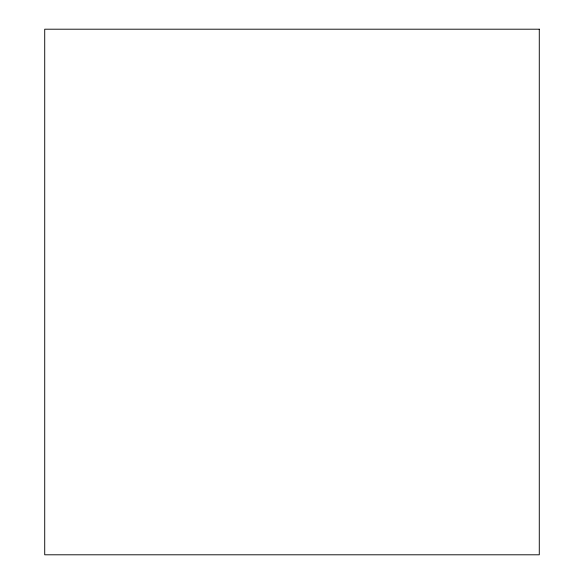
<?xml version="1.0" encoding="UTF-8"?>
<svg xmlns="http://www.w3.org/2000/svg" width="584" height="584" viewBox="0 0 584 584"><rect width="100%" height="100%" fill="white"/><g stroke="black" fill="none" stroke-linecap="round" stroke-linejoin="round"><path stroke-width="0.88" d="M539.28 29.2L44.72 29.2L44.72 554.8L539.28 554.8L539.28 29.2"/></g></svg>
